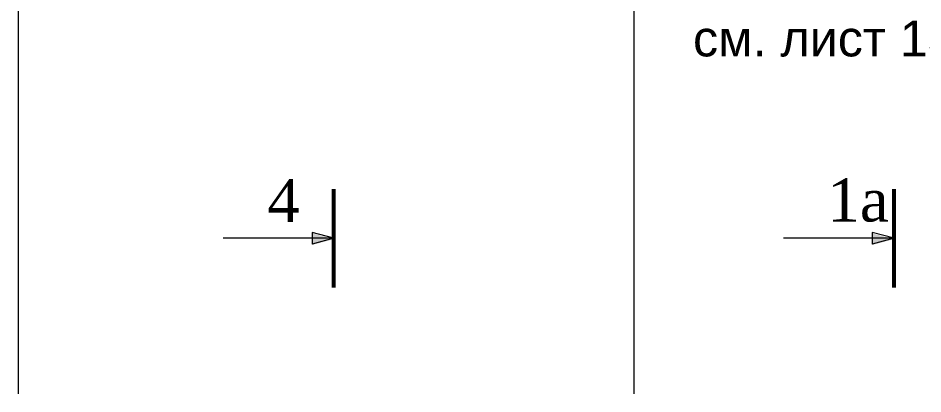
# Model space of a CAD drawing. Header units: inches. Extents: x -407541 to 6688123, y -998590 to 1205599.
# Drawn here: x 66903 to 75718, y 252403 to 256068 of the extents above; entities that cross this region are included whole.
import ezdxf

# ---------------------------------------------------------------- set-up
doc = ezdxf.new("R2010")
doc.units = ezdxf.units.IN
doc.header["$MEASUREMENT"] = 0
doc.linetypes.add('ACAD_ISO04W100', pattern=[30, 24, -3, 0, -3])
for name, color, linetype, lineweight in [('Оси', 254, 'ACAD_ISO04W100', 5), ('Текст', 7, 'Continuous', 18), ('Текст_узлы', 66, 'Continuous', 13)]:
    doc.layers.add(name, color=color, linetype=linetype, lineweight=lineweight)
doc.styles.get("Standard").update_dxf_attribs({"font": 'arial.ttf'})

msp = doc.modelspace()

# ---------------------------------------------------------------- hatches: boundary and pattern name
at = {"layer": 'Текст'}
h = msp.add_hatch(color=256, dxfattribs=at)
h.set_gradient(color2=(0, 0, 0), one_color=1)
h.paths.add_polyline_path([(69766.7, 253968.9), (69766.7, 253912.1), (69980.6, 253912.1)])
h.paths.add_polyline_path([(69980.6, 253912.1), (69766.7, 253912.1), (69766.7, 253855.3)])
h = msp.add_hatch(color=256, dxfattribs=at)
h.set_gradient(color2=(0, 0, 0), one_color=1)
h.paths.add_polyline_path([(75222.4, 253968.9), (75222.4, 253912.1), (75436.3, 253912.1)])
h.paths.add_polyline_path([(75436.3, 253912.1), (75222.4, 253912.1), (75222.4, 253855.3)])

# ---------------------------------------------------------------- linework, layer by layer
at = {"lineweight": 53}
for p, q in [((69980.6, 253441.7), (69980.6, 254400.1)), ((75436.3, 253441.7), (75436.3, 254400.1))]:
    msp.add_line(p, q, dxfattribs=at)
at = {"layer": 'Оси', "ltscale": 0.3}
for p, q in [((66903.2, 278737.2), (66903.2, 252403)), ((72903.2, 278737.2), (72903.2, 252403))]:
    msp.add_line(p, q, dxfattribs=at)
at = {"layer": 'Текст'}
for p, q in [((69980.6, 253920.9), (69766.7, 253977.6)), ((69766.7, 253977.6), (69766.7, 253864.1)), ((75436.3, 253920.9), (75222.4, 253977.6)), ((75222.4, 253977.6), (75222.4, 253864.1)), ((69980.6, 253920.9), (68902.5, 253920.9)), ((69980.6, 253920.9), (69766.7, 253864.1)), ((75436.3, 253920.9), (74358.3, 253920.9)), ((75436.3, 253920.9), (75222.4, 253864.1))]:
    msp.add_line(p, q, dxfattribs=at)

# ---------------------------------------------------------------- texts
at = {"layer": 'Текст', "char_height": 420, "width": 31148.55, "attachment_point": 7}
for s, insert in [('{\\fTimes New Roman|b0|i0|c204|p18;4}', (69330.4, 254078)), ('{\\fTimes New Roman|b0|i0|c204|p18;1a}', (74786.2, 254078))]:
    msp.add_mtext(s, dxfattribs=dict(at, insert=insert))
at = {"layer": 'Текст_узлы', "ltscale": 0.1, "insert": (73477.9, 255689.5), "char_height": 350, "width": 4589.447, "attachment_point": 7}
msp.add_mtext('{\\fArial|b0|i0|c204|p34;см. лист 13AP}', dxfattribs=at)

doc.saveas('drawing.dxf')
